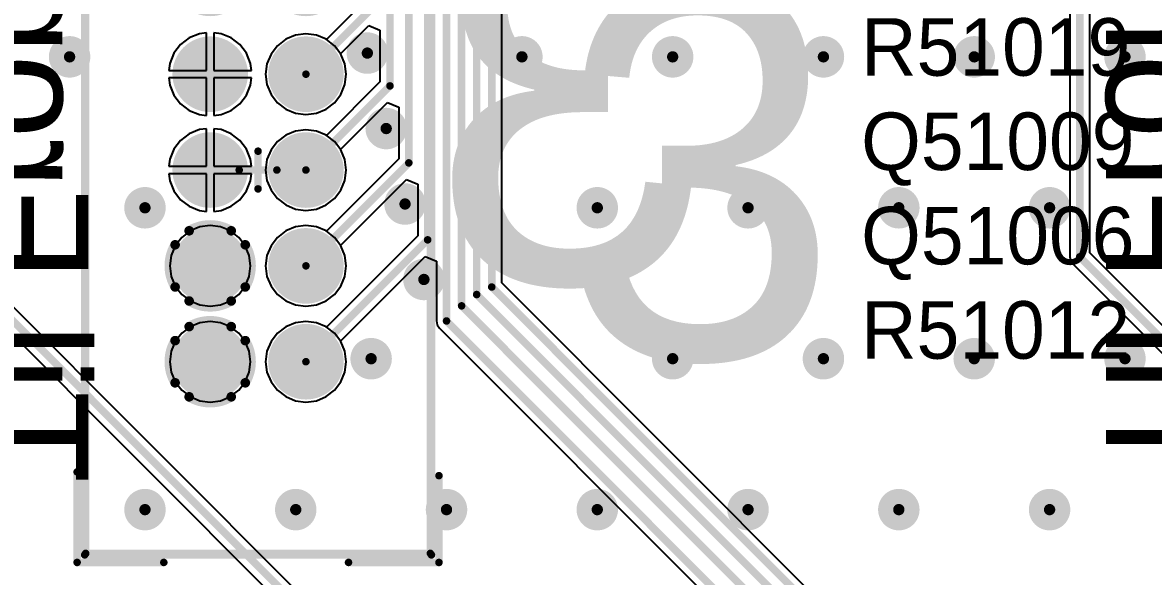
# Model space of a CAD drawing. Header units: millimetres. Extents: x 372 to 687, y 380 to 482.
# Drawn here: x 534.75 to 564.75, y 402.23 to 416.91 of the extents above; entities that cross this region are included whole.
import ezdxf

# ---------------------------------------------------------------- set-up
doc = ezdxf.new("R2010")
doc.units = ezdxf.units.MM
for name, color, linetype in [('BottomLayer', 5, 'Continuous'), ('BottomOverlay', 54, 'Continuous'), ('BottomSolder', 6, 'Continuous'), ('InternalPlane1', 76, 'Continuous'), ('InternalPlane2', 16, 'Continuous'), ('Mechanical13', 56, 'Continuous'), ('Mechanical15', 56, 'Continuous'), ('MultiLayer', 9, 'Continuous'), ('PadHoleLayer', 156, 'Continuous'), ('TopLayer', 1, 'Continuous'), ('TopOverlay', 2, 'Continuous'), ('TopSolder', 216, 'Continuous'), ('ViaHoleLayer', 16, 'Continuous')]:
    doc.layers.add(name, color=color, linetype=linetype)

# ---------------------------------------------------------------- blocks, each defined once
blk = doc.blocks.new('HDRV10W64P254_2X5_2030X900X900B_B_438')
at = {"layer": 'BottomLayer', "const_width": 0.9}
for points in [[(-1.72, 5.08, 1), (-0.82, 5.08, 1)], [(0.82, 5.08, 1), (1.72, 5.08, 1)], [(-1.72, 2.54, 1), (-0.82, 2.54, 1)], [(0.82, 2.54, 1), (1.72, 2.54, 1)], [(-1.72, 0, 1), (-0.82, 0, 1)], [(0.82, 0, 1), (1.72, 0, 1)], [(-1.72, -2.54, 1), (-0.82, -2.54, 1)], [(0.82, -2.54, 1), (1.72, -2.54, 1)], [(-1.72, -5.08, 1), (-0.82, -5.08, 1)], [(0.82, -5.08, 1), (1.72, -5.08, 1)]]:
    blk.add_lwpolyline(points, format="xyb", close=True, dxfattribs=at)
at = {"layer": 'BottomOverlay', "const_width": 0.2}
for points in [[(-4.8, 10.4), (-4.8, 8.1)], [(-2.4, 10.4), (-4.8, 10.4)], [(4.8, 10.4), (2.5, 10.4)], [(4.8, 10.4), (4.8, 8)], [(-4.8, -8), (-4.8, -10.4)], [(4.8, -8.1), (4.8, -10.4)], [(-2.5, -10.4), (-4.8, -10.4)], [(4.8, -10.4), (2.4, -10.4)]]:
    blk.add_lwpolyline(points, dxfattribs=at)
at = {"layer": 'BottomOverlay'}
for points, const_width in [([(-4.85, 10.4, 1), (-4.75, 10.4, 1)], 0.1), ([(-4.85, 10.4, 1), (-4.75, 10.4, 1)], 0.1), ([(-2.45, 10.4, 1), (-2.35, 10.4, 1)], 0.1), ([(2.45, 10.4, 1), (2.55, 10.4, 1)], 0.1), ([(4.75, 10.4, 1), (4.85, 10.4, 1)], 0.1), ([(4.75, 10.4, 1), (4.85, 10.4, 1)], 0.1), ([(-4.85, 8.1, 1), (-4.75, 8.1, 1)], 0.1), ([(4.75, 8, 1), (4.85, 8, 1)], 0.1), ([(-4.85, -8, 1), (-4.75, -8, 1)], 0.1), ([(4.75, -8.1, 1), (4.85, -8.1, 1)], 0.1), ([(-5.3, -10, 1), (-5.7, -10, 1)], 0.5), ([(-5.825, -10, 1), (-5.575, -10, 1)], 0.25), ([(-5.425, -10, 1), (-5.175, -10, 1)], 0.25), ([(-4.85, -10.4, 1), (-4.75, -10.4, 1)], 0.1), ([(-4.85, -10.4, 1), (-4.75, -10.4, 1)], 0.1), ([(-2.55, -10.4, 1), (-2.45, -10.4, 1)], 0.1), ([(2.35, -10.4, 1), (2.45, -10.4, 1)], 0.1), ([(4.75, -10.4, 1), (4.85, -10.4, 1)], 0.1), ([(4.75, -10.4, 1), (4.85, -10.4, 1)], 0.1)]:
    blk.add_lwpolyline(points, format="xyb", close=True, dxfattribs=dict(at, const_width=const_width))
at = {"layer": 'BottomSolder', "const_width": 1.002}
for points in [[(-1.771, 5.08, 1), (-0.769, 5.08, 1)], [(0.769, 5.08, 1), (1.771, 5.08, 1)], [(-1.771, 2.54, 1), (-0.769, 2.54, 1)], [(0.769, 2.54, 1), (1.771, 2.54, 1)], [(-1.771, 0, 1), (-0.769, 0, 1)], [(0.769, 0, 1), (1.771, 0, 1)], [(-1.771, -2.54, 1), (-0.769, -2.54, 1)], [(0.769, -2.54, 1), (1.771, -2.54, 1)], [(-1.771, -5.08, 1), (-0.769, -5.08, 1)], [(0.769, -5.08, 1), (1.771, -5.08, 1)]]:
    blk.add_lwpolyline(points, format="xyb", close=True, dxfattribs=at)
at = {"layer": 'InternalPlane1', "const_width": 0.85}
for points in [[(-1.695, 5.08, 1), (-0.845, 5.08, 1)], [(0.845, 5.08, 1), (1.695, 5.08, 1)], [(-1.695, 2.54, 1), (-0.845, 2.54, 1)], [(0.845, 2.54, 1), (1.695, 2.54, 1)], [(-1.695, 0, 1), (-0.845, 0, 1)], [(0.845, 0, 1), (1.695, 0, 1)], [(-1.695, -2.54, 1), (-0.845, -2.54, 1)], [(0.845, -2.54, 1), (1.695, -2.54, 1)], [(-1.695, -5.08, 1), (-0.845, -5.08, 1)], [(0.845, -5.08, 1), (1.695, -5.08, 1)]]:
    blk.add_lwpolyline(points, format="xyb", close=True, dxfattribs=at)
at = {"layer": 'InternalPlane2', "const_width": 0.254}
for points in [[(0.711, 6.01, -0.277325), (1.829, 6.01)], [(0.34, 4.521, -0.277325), (0.34, 5.639)], [(2.2, 5.639, -0.277325), (2.2, 4.521)], [(1.829, 4.15, -0.277325), (0.711, 4.15)], [(0.711, 3.47, -0.277325), (1.829, 3.47)], [(0.34, 1.981, -0.277325), (0.34, 3.099)], [(2.2, 3.099, -0.277325), (2.2, 1.981)], [(1.829, 1.61, -0.277325), (0.711, 1.61)]]:
    blk.add_lwpolyline(points, format="xyb", dxfattribs=at)
at = {"layer": 'InternalPlane2'}
for points, const_width in [([(0.648, 6.01, 1), (0.775, 6.01, 1)], 0.127), ([(1.765, 6.01, 1), (1.892, 6.01, 1)], 0.127), ([(-1.695, 5.08, 1), (-0.845, 5.08, 1)], 0.85), ([(0.276, 5.639, 1), (0.403, 5.639, 1)], 0.127), ([(2.137, 5.639, 1), (2.264, 5.639, 1)], 0.127), ([(0.276, 4.521, 1), (0.403, 4.521, 1)], 0.127), ([(2.137, 4.521, 1), (2.264, 4.521, 1)], 0.127), ([(0.648, 4.15, 1), (0.775, 4.15, 1)], 0.127), ([(1.765, 4.15, 1), (1.892, 4.15, 1)], 0.127), ([(-1.695, 2.54, 1), (-0.845, 2.54, 1)], 0.85), ([(0.648, 3.47, 1), (0.775, 3.47, 1)], 0.127), ([(1.765, 3.47, 1), (1.892, 3.47, 1)], 0.127), ([(0.276, 3.099, 1), (0.403, 3.099, 1)], 0.127), ([(2.137, 3.099, 1), (2.264, 3.099, 1)], 0.127), ([(0.276, 1.981, 1), (0.403, 1.981, 1)], 0.127), ([(2.137, 1.981, 1), (2.264, 1.981, 1)], 0.127), ([(0.648, 1.61, 1), (0.775, 1.61, 1)], 0.127), ([(1.765, 1.61, 1), (1.892, 1.61, 1)], 0.127), ([(-1.695, 0, 1), (-0.845, 0, 1)], 0.85), ([(0.845, 0, 1), (1.695, 0, 1)], 0.85), ([(-1.695, -2.54, 1), (-0.845, -2.54, 1)], 0.85), ([(0.845, -2.54, 1), (1.695, -2.54, 1)], 0.85), ([(-1.695, -5.08, 1), (-0.845, -5.08, 1)], 0.85), ([(0.845, -5.08, 1), (1.695, -5.08, 1)], 0.85)]:
    blk.add_lwpolyline(points, format="xyb", close=True, dxfattribs=dict(at, const_width=const_width))
at = {"layer": 'Mechanical13', "const_width": 0.2}
for points in [[(4.572, 10.16), (-4.572, 10.16)], [(-4.572, 10.16), (-4.572, -10.16)], [(4.572, 10.16), (4.572, -10.16)], [(4.572, -10.16), (-4.572, -10.16)]]:
    blk.add_lwpolyline(points, dxfattribs=at)
at = {"layer": 'Mechanical13', "const_width": 0.1}
for points in [[(-4.622, 10.16, 1), (-4.522, 10.16, 1)], [(-4.622, 10.16, 1), (-4.522, 10.16, 1)], [(4.522, 10.16, 1), (4.622, 10.16, 1)], [(4.522, 10.16, 1), (4.622, 10.16, 1)], [(-4.622, -10.16, 1), (-4.522, -10.16, 1)], [(-4.622, -10.16, 1), (-4.522, -10.16, 1)], [(4.522, -10.16, 1), (4.622, -10.16, 1)], [(4.522, -10.16, 1), (4.622, -10.16, 1)]]:
    blk.add_lwpolyline(points, format="xyb", close=True, dxfattribs=at)
at = {"layer": 'Mechanical15', "const_width": 0.2}
for points in [[(4.6, 10.2), (-4.6, 10.2)], [(-4.6, 10.2), (-4.6, -10.2)], [(4.6, 10.2), (4.6, -10.2)], [(0, 0.5), (0, -0.5)], [(0.5, 0), (-0.5, 0)], [(4.6, -10.2), (-4.6, -10.2)]]:
    blk.add_lwpolyline(points, dxfattribs=at)
at = {"layer": 'Mechanical15', "const_width": 0.1}
for points in [[(-4.65, 10.2, 1), (-4.55, 10.2, 1)], [(-4.65, 10.2, 1), (-4.55, 10.2, 1)], [(4.55, 10.2, 1), (4.65, 10.2, 1)], [(4.55, 10.2, 1), (4.65, 10.2, 1)], [(-0.05, 0.5, 1), (0.05, 0.5, 1)], [(-0.55, 0, 1), (-0.45, 0, 1)], [(0.45, 0, 1), (0.55, 0, 1)], [(-0.05, -0.5, 1), (0.05, -0.5, 1)], [(-4.65, -10.2, 1), (-4.55, -10.2, 1)], [(-4.65, -10.2, 1), (-4.55, -10.2, 1)], [(4.55, -10.2, 1), (4.65, -10.2, 1)], [(4.55, -10.2, 1), (4.65, -10.2, 1)]]:
    blk.add_lwpolyline(points, format="xyb", close=True, dxfattribs=at)
at = {"layer": 'MultiLayer', "const_width": 0.9}
for points in [[(-1.72, 5.08, 1), (-0.82, 5.08, 1)], [(0.82, 5.08, 1), (1.72, 5.08, 1)], [(-1.72, 2.54, 1), (-0.82, 2.54, 1)], [(0.82, 2.54, 1), (1.72, 2.54, 1)], [(-1.72, 0, 1), (-0.82, 0, 1)], [(0.82, 0, 1), (1.72, 0, 1)], [(-1.72, -2.54, 1), (-0.82, -2.54, 1)], [(0.82, -2.54, 1), (1.72, -2.54, 1)], [(-1.72, -5.08, 1), (-0.82, -5.08, 1)], [(0.82, -5.08, 1), (1.72, -5.08, 1)]]:
    blk.add_lwpolyline(points, format="xyb", close=True, dxfattribs=at)
at = {"layer": 'PadHoleLayer', "const_width": 0.45}
for points in [[(-1.495, 5.08, 1), (-1.045, 5.08, 1)], [(1.045, 5.08, 1), (1.495, 5.08, 1)], [(-1.495, 2.54, 1), (-1.045, 2.54, 1)], [(1.045, 2.54, 1), (1.495, 2.54, 1)], [(-1.495, 0, 1), (-1.045, 0, 1)], [(1.045, 0, 1), (1.495, 0, 1)], [(-1.495, -2.54, 1), (-1.045, -2.54, 1)], [(1.045, -2.54, 1), (1.495, -2.54, 1)], [(-1.495, -5.08, 1), (-1.045, -5.08, 1)], [(1.045, -5.08, 1), (1.495, -5.08, 1)]]:
    blk.add_lwpolyline(points, format="xyb", close=True, dxfattribs=at)
at = {"layer": 'TopLayer', "const_width": 0.9}
for points in [[(-1.72, 5.08, 1), (-0.82, 5.08, 1)], [(0.82, 5.08, 1), (1.72, 5.08, 1)], [(-1.72, 2.54, 1), (-0.82, 2.54, 1)], [(0.82, 2.54, 1), (1.72, 2.54, 1)], [(-1.72, 0, 1), (-0.82, 0, 1)], [(0.82, 0, 1), (1.72, 0, 1)], [(-1.72, -2.54, 1), (-0.82, -2.54, 1)], [(0.82, -2.54, 1), (1.72, -2.54, 1)], [(-1.72, -5.08, 1), (-0.82, -5.08, 1)], [(0.82, -5.08, 1), (1.72, -5.08, 1)]]:
    blk.add_lwpolyline(points, format="xyb", close=True, dxfattribs=at)
at = {"layer": 'TopSolder', "const_width": 1.002}
for points in [[(-1.771, 5.08, 1), (-0.769, 5.08, 1)], [(0.769, 5.08, 1), (1.771, 5.08, 1)], [(-1.771, 2.54, 1), (-0.769, 2.54, 1)], [(0.769, 2.54, 1), (1.771, 2.54, 1)], [(-1.771, 0, 1), (-0.769, 0, 1)], [(0.769, 0, 1), (1.771, 0, 1)], [(-1.771, -2.54, 1), (-0.769, -2.54, 1)], [(0.769, -2.54, 1), (1.771, -2.54, 1)], [(-1.771, -5.08, 1), (-0.769, -5.08, 1)], [(0.769, -5.08, 1), (1.771, -5.08, 1)]]:
    blk.add_lwpolyline(points, format="xyb", close=True, dxfattribs=at)

msp = doc.modelspace()

# ---------------------------------------------------------------- linework, layer by layer
at = {"layer": 'BottomLayer'}
for p, q in [((539.175, 416.501), (538.945, 416.325)), ((539.443, 416.612), (539.175, 416.501)), ((539.63, 416.636), (539.443, 416.612)), ((539.63, 415.64), (539.63, 416.636)), ((540.017, 416.612), (539.83, 416.636)), ((539.83, 416.636), (539.83, 415.64)), ((540.285, 416.501), (540.017, 416.612)), ((540.515, 416.325), (540.285, 416.501)), ((541.735, 416.466), (541.514, 416.296)), ((541.993, 416.573), (541.735, 416.466)), ((542.27, 416.609), (541.993, 416.573)), ((542.547, 416.573), (542.27, 416.609)), ((542.805, 416.466), (542.547, 416.573)), ((543.026, 416.296), (542.805, 416.466)), ((538.945, 416.325), (538.769, 416.095)), ((540.691, 416.095), (540.515, 416.325)), ((541.514, 416.296), (541.344, 416.075)), ((543.196, 416.075), (543.026, 416.296)), ((538.658, 415.827), (538.634, 415.64)), ((538.769, 416.095), (538.658, 415.827)), ((540.802, 415.827), (540.691, 416.095)), ((540.826, 415.64), (540.802, 415.827)), ((541.237, 415.817), (541.201, 415.54)), ((541.344, 416.075), (541.237, 415.817)), ((543.303, 415.817), (543.196, 416.075)), ((543.339, 415.54), (543.303, 415.817)), ((538.634, 415.64), (539.63, 415.64)), ((539.83, 415.64), (540.826, 415.64)), ((541.201, 415.54), (541.237, 415.263)), ((543.303, 415.263), (543.339, 415.54)), ((539.63, 415.44), (538.634, 415.44)), ((538.634, 415.44), (538.658, 415.253)), ((538.658, 415.253), (538.769, 414.985)), ((539.63, 414.444), (539.63, 415.44)), ((540.826, 415.44), (539.83, 415.44)), ((539.83, 415.44), (539.83, 414.444)), ((540.691, 414.985), (540.802, 415.253)), ((540.802, 415.253), (540.826, 415.44)), ((541.237, 415.263), (541.344, 415.005)), ((543.196, 415.005), (543.303, 415.263)), ((538.769, 414.985), (538.945, 414.755)), ((540.515, 414.755), (540.691, 414.985)), ((541.344, 415.005), (541.514, 414.784)), ((543.026, 414.784), (543.196, 415.005)), ((538.945, 414.755), (539.175, 414.579)), ((540.285, 414.579), (540.515, 414.755)), ((541.514, 414.784), (541.735, 414.614)), ((541.735, 414.614), (541.993, 414.507)), ((542.547, 414.507), (542.805, 414.614)), ((542.805, 414.614), (543.026, 414.784)), ((539.175, 414.579), (539.443, 414.468)), ((539.443, 414.468), (539.63, 414.444)), ((539.83, 414.444), (540.017, 414.468)), ((540.017, 414.468), (540.285, 414.579)), ((541.993, 414.507), (542.27, 414.471)), ((542.27, 414.471), (542.547, 414.507)), ((539.443, 414.072), (539.175, 413.961)), ((539.63, 414.096), (539.443, 414.072)), ((539.63, 413.1), (539.63, 414.096)), ((540.017, 414.072), (539.83, 414.096)), ((539.83, 414.096), (539.83, 413.1)), ((540.285, 413.961), (540.017, 414.072)), ((541.993, 414.033), (541.735, 413.926)), ((542.27, 414.069), (541.993, 414.033)), ((542.547, 414.033), (542.27, 414.069)), ((542.805, 413.926), (542.547, 414.033)), ((538.945, 413.785), (538.769, 413.555)), ((539.175, 413.961), (538.945, 413.785)), ((540.515, 413.785), (540.285, 413.961)), ((540.691, 413.555), (540.515, 413.785)), ((541.514, 413.756), (541.344, 413.535)), ((541.735, 413.926), (541.514, 413.756)), ((543.026, 413.756), (542.805, 413.926)), ((543.196, 413.535), (543.026, 413.756)), ((538.769, 413.555), (538.658, 413.287)), ((540.802, 413.287), (540.691, 413.555)), ((541.344, 413.535), (541.237, 413.277)), ((543.303, 413.277), (543.196, 413.535)), ((538.658, 413.287), (538.634, 413.1)), ((540.826, 413.1), (540.802, 413.287)), ((541.237, 413.277), (541.201, 413)), ((543.339, 413), (543.303, 413.277)), ((538.634, 413.1), (539.63, 413.1)), ((539.63, 412.9), (538.634, 412.9)), ((538.634, 412.9), (538.658, 412.713)), ((539.63, 411.904), (539.63, 412.9)), ((539.83, 413.1), (540.826, 413.1)), ((540.826, 412.9), (539.83, 412.9)), ((539.83, 412.9), (539.83, 411.904)), ((540.802, 412.713), (540.826, 412.9)), ((541.201, 413), (541.237, 412.723)), ((543.303, 412.723), (543.339, 413)), ((538.658, 412.713), (538.769, 412.445)), ((540.691, 412.445), (540.802, 412.713)), ((541.237, 412.723), (541.344, 412.465)), ((543.196, 412.465), (543.303, 412.723)), ((538.769, 412.445), (538.945, 412.215)), ((538.945, 412.215), (539.175, 412.039)), ((540.285, 412.039), (540.515, 412.215)), ((540.515, 412.215), (540.691, 412.445)), ((541.344, 412.465), (541.514, 412.244)), ((541.514, 412.244), (541.735, 412.074)), ((542.805, 412.074), (543.026, 412.244)), ((543.026, 412.244), (543.196, 412.465)), ((539.175, 412.039), (539.443, 411.928)), ((539.443, 411.928), (539.63, 411.904)), ((539.83, 411.904), (540.017, 411.928)), ((540.017, 411.928), (540.285, 412.039)), ((541.735, 412.074), (541.993, 411.967)), ((541.993, 411.967), (542.27, 411.931)), ((542.27, 411.931), (542.547, 411.967)), ((542.547, 411.967), (542.805, 412.074)), ((539.195, 411.386), (538.974, 411.216)), ((539.453, 411.493), (539.195, 411.386)), ((539.73, 411.529), (539.453, 411.493)), ((540.007, 411.493), (539.73, 411.529)), ((540.265, 411.386), (540.007, 411.493)), ((540.486, 411.216), (540.265, 411.386)), ((541.735, 411.386), (541.514, 411.216)), ((541.993, 411.493), (541.735, 411.386)), ((542.27, 411.529), (541.993, 411.493)), ((542.547, 411.493), (542.27, 411.529)), ((542.805, 411.386), (542.547, 411.493)), ((543.026, 411.216), (542.805, 411.386)), ((538.974, 411.216), (538.804, 410.995)), ((540.656, 410.995), (540.486, 411.216)), ((541.514, 411.216), (541.344, 410.995)), ((543.196, 410.995), (543.026, 411.216)), ((538.697, 410.737), (538.661, 410.46)), ((538.804, 410.995), (538.697, 410.737)), ((540.763, 410.737), (540.656, 410.995)), ((540.799, 410.46), (540.763, 410.737)), ((541.237, 410.737), (541.201, 410.46)), ((541.344, 410.995), (541.237, 410.737)), ((543.303, 410.737), (543.196, 410.995)), ((543.339, 410.46), (543.303, 410.737)), ((538.661, 410.46), (538.697, 410.183)), ((540.763, 410.183), (540.799, 410.46)), ((541.201, 410.46), (541.237, 410.183)), ((543.303, 410.183), (543.339, 410.46)), ((538.697, 410.183), (538.804, 409.925)), ((540.656, 409.925), (540.763, 410.183)), ((541.237, 410.183), (541.344, 409.925)), ((543.196, 409.925), (543.303, 410.183)), ((538.804, 409.925), (538.974, 409.704)), ((540.486, 409.704), (540.656, 409.925)), ((541.344, 409.925), (541.514, 409.704)), ((543.026, 409.704), (543.196, 409.925)), ((538.974, 409.704), (539.195, 409.534)), ((539.195, 409.534), (539.453, 409.427)), ((540.007, 409.427), (540.265, 409.534)), ((540.265, 409.534), (540.486, 409.704)), ((541.514, 409.704), (541.735, 409.534)), ((541.735, 409.534), (541.993, 409.427)), ((542.547, 409.427), (542.805, 409.534)), ((542.805, 409.534), (543.026, 409.704)), ((539.453, 409.427), (539.73, 409.391)), ((539.73, 409.391), (540.007, 409.427)), ((541.993, 409.427), (542.27, 409.391)), ((542.27, 409.391), (542.547, 409.427)), ((539.453, 408.953), (539.195, 408.846)), ((539.73, 408.989), (539.453, 408.953)), ((540.007, 408.953), (539.73, 408.989)), ((540.265, 408.846), (540.007, 408.953)), ((541.993, 408.953), (541.735, 408.846)), ((542.27, 408.989), (541.993, 408.953)), ((542.547, 408.953), (542.27, 408.989)), ((542.805, 408.846), (542.547, 408.953)), ((538.974, 408.676), (538.804, 408.455)), ((539.195, 408.846), (538.974, 408.676)), ((540.486, 408.676), (540.265, 408.846)), ((540.656, 408.455), (540.486, 408.676)), ((541.514, 408.676), (541.344, 408.455)), ((541.735, 408.846), (541.514, 408.676)), ((543.026, 408.676), (542.805, 408.846)), ((543.196, 408.455), (543.026, 408.676)), ((538.804, 408.455), (538.697, 408.197)), ((540.763, 408.197), (540.656, 408.455)), ((541.344, 408.455), (541.237, 408.197)), ((543.303, 408.197), (543.196, 408.455)), ((538.697, 408.197), (538.661, 407.92)), ((540.799, 407.92), (540.763, 408.197)), ((541.237, 408.197), (541.201, 407.92)), ((543.339, 407.92), (543.303, 408.197)), ((538.661, 407.92), (538.697, 407.643)), ((540.763, 407.643), (540.799, 407.92)), ((541.201, 407.92), (541.237, 407.643)), ((543.303, 407.643), (543.339, 407.92)), ((538.697, 407.643), (538.804, 407.385)), ((540.656, 407.385), (540.763, 407.643)), ((541.237, 407.643), (541.344, 407.385)), ((543.196, 407.385), (543.303, 407.643)), ((538.804, 407.385), (538.974, 407.164)), ((538.974, 407.164), (539.195, 406.994)), ((540.265, 406.994), (540.486, 407.164)), ((540.486, 407.164), (540.656, 407.385)), ((541.344, 407.385), (541.514, 407.164)), ((541.514, 407.164), (541.735, 406.994)), ((542.805, 406.994), (543.026, 407.164)), ((543.026, 407.164), (543.196, 407.385)), ((539.195, 406.994), (539.453, 406.887)), ((539.453, 406.887), (539.73, 406.851)), ((539.73, 406.851), (540.007, 406.887)), ((540.007, 406.887), (540.265, 406.994)), ((541.735, 406.994), (541.993, 406.887)), ((541.993, 406.887), (542.27, 406.851)), ((542.27, 406.851), (542.547, 406.887)), ((542.547, 406.887), (542.805, 406.994))]:
    msp.add_line(p, q, dxfattribs=at)
at = {"layer": 'BottomLayer', "const_width": 0.3}
for points in [[(535.85, 416, 1), (536.15, 416, 1)], [(543.75, 416.1, 1), (544.05, 416.1, 1)], [(547.85, 416, 1), (548.15, 416, 1)], [(551.85, 416, 1), (552.15, 416, 1)], [(555.85, 416, 1), (556.15, 416, 1)], [(559.85, 416, 1), (560.15, 416, 1)], [(563.85, 416, 1), (564.15, 416, 1)], [(544.25, 414.1, 1), (544.55, 414.1, 1)], [(537.85, 412, 1), (538.15, 412, 1)], [(544.75, 412.1, 1), (545.05, 412.1, 1)], [(549.85, 412, 1), (550.15, 412, 1)], [(553.85, 412, 1), (554.15, 412, 1)], [(557.85, 412, 1), (558.15, 412, 1)], [(561.85, 412, 1), (562.15, 412, 1)], [(545.25, 410.1, 1), (545.55, 410.1, 1)], [(543.85, 408, 1), (544.15, 408, 1)], [(551.85, 408, 1), (552.15, 408, 1)], [(555.85, 408, 1), (556.15, 408, 1)], [(559.85, 408, 1), (560.15, 408, 1)], [(563.85, 408, 1), (564.15, 408, 1)], [(537.85, 404, 1), (538.15, 404, 1)], [(541.85, 404, 1), (542.15, 404, 1)], [(545.85, 404, 1), (546.15, 404, 1)], [(549.85, 404, 1), (550.15, 404, 1)], [(553.85, 404, 1), (554.15, 404, 1)], [(557.85, 404, 1), (558.15, 404, 1)], [(561.85, 404, 1), (562.15, 404, 1)]]:
    msp.add_lwpolyline(points, format="xyb", close=True, dxfattribs=at)
at = {"layer": 'InternalPlane1', "const_width": 0.55}
for points in [[(535.725, 416, 1), (536.275, 416, 1)], [(543.625, 416.1, 1), (544.175, 416.1, 1)], [(547.725, 416, 1), (548.275, 416, 1)], [(551.725, 416, 1), (552.275, 416, 1)], [(555.725, 416, 1), (556.275, 416, 1)], [(559.725, 416, 1), (560.275, 416, 1)], [(563.725, 416, 1), (564.275, 416, 1)], [(544.125, 414.1, 1), (544.675, 414.1, 1)], [(537.725, 412, 1), (538.275, 412, 1)], [(544.625, 412.1, 1), (545.175, 412.1, 1)], [(549.725, 412, 1), (550.275, 412, 1)], [(553.725, 412, 1), (554.275, 412, 1)], [(557.725, 412, 1), (558.275, 412, 1)], [(561.725, 412, 1), (562.275, 412, 1)], [(545.125, 410.1, 1), (545.675, 410.1, 1)], [(543.725, 408, 1), (544.275, 408, 1)], [(551.725, 408, 1), (552.275, 408, 1)], [(555.725, 408, 1), (556.275, 408, 1)], [(559.725, 408, 1), (560.275, 408, 1)], [(563.725, 408, 1), (564.275, 408, 1)], [(537.725, 404, 1), (538.275, 404, 1)], [(541.725, 404, 1), (542.275, 404, 1)], [(545.725, 404, 1), (546.275, 404, 1)], [(549.725, 404, 1), (550.275, 404, 1)], [(553.725, 404, 1), (554.275, 404, 1)], [(557.725, 404, 1), (558.275, 404, 1)], [(561.725, 404, 1), (562.275, 404, 1)]]:
    msp.add_lwpolyline(points, format="xyb", close=True, dxfattribs=at)
at = {"layer": 'InternalPlane2', "const_width": 0.55}
for points in [[(535.725, 416, 1), (536.275, 416, 1)], [(543.625, 416.1, 1), (544.175, 416.1, 1)], [(547.725, 416, 1), (548.275, 416, 1)], [(551.725, 416, 1), (552.275, 416, 1)], [(555.725, 416, 1), (556.275, 416, 1)], [(559.725, 416, 1), (560.275, 416, 1)], [(563.725, 416, 1), (564.275, 416, 1)], [(544.125, 414.1, 1), (544.675, 414.1, 1)], [(537.725, 412, 1), (538.275, 412, 1)], [(544.625, 412.1, 1), (545.175, 412.1, 1)], [(549.725, 412, 1), (550.275, 412, 1)], [(553.725, 412, 1), (554.275, 412, 1)], [(557.725, 412, 1), (558.275, 412, 1)], [(561.725, 412, 1), (562.275, 412, 1)], [(545.125, 410.1, 1), (545.675, 410.1, 1)], [(543.725, 408, 1), (544.275, 408, 1)], [(551.725, 408, 1), (552.275, 408, 1)], [(555.725, 408, 1), (556.275, 408, 1)], [(559.725, 408, 1), (560.275, 408, 1)], [(563.725, 408, 1), (564.275, 408, 1)], [(537.725, 404, 1), (538.275, 404, 1)], [(541.725, 404, 1), (542.275, 404, 1)], [(545.725, 404, 1), (546.275, 404, 1)], [(549.725, 404, 1), (550.275, 404, 1)], [(553.725, 404, 1), (554.275, 404, 1)], [(557.725, 404, 1), (558.275, 404, 1)], [(561.725, 404, 1), (562.275, 404, 1)]]:
    msp.add_lwpolyline(points, format="xyb", close=True, dxfattribs=at)
at = {"layer": 'MultiLayer', "const_width": 0.3}
for points in [[(535.85, 416, 1), (536.15, 416, 1)], [(543.75, 416.1, 1), (544.05, 416.1, 1)], [(547.85, 416, 1), (548.15, 416, 1)], [(551.85, 416, 1), (552.15, 416, 1)], [(555.85, 416, 1), (556.15, 416, 1)], [(559.85, 416, 1), (560.15, 416, 1)], [(563.85, 416, 1), (564.15, 416, 1)], [(544.25, 414.1, 1), (544.55, 414.1, 1)], [(537.85, 412, 1), (538.15, 412, 1)], [(544.75, 412.1, 1), (545.05, 412.1, 1)], [(549.85, 412, 1), (550.15, 412, 1)], [(553.85, 412, 1), (554.15, 412, 1)], [(557.85, 412, 1), (558.15, 412, 1)], [(561.85, 412, 1), (562.15, 412, 1)], [(545.25, 410.1, 1), (545.55, 410.1, 1)], [(543.85, 408, 1), (544.15, 408, 1)], [(551.85, 408, 1), (552.15, 408, 1)], [(555.85, 408, 1), (556.15, 408, 1)], [(559.85, 408, 1), (560.15, 408, 1)], [(563.85, 408, 1), (564.15, 408, 1)], [(537.85, 404, 1), (538.15, 404, 1)], [(541.85, 404, 1), (542.15, 404, 1)], [(545.85, 404, 1), (546.15, 404, 1)], [(549.85, 404, 1), (550.15, 404, 1)], [(553.85, 404, 1), (554.15, 404, 1)], [(557.85, 404, 1), (558.15, 404, 1)], [(561.85, 404, 1), (562.15, 404, 1)]]:
    msp.add_lwpolyline(points, format="xyb", close=True, dxfattribs=at)
at = {"layer": 'TopLayer'}
for p, q in [((563.065, 410.81), (563.065, 430.9)), ((562.535, 424.035), (562.535, 410.7)), ((547.465, 410.01), (547.465, 421.556)), ((543.735, 417.38), (542.814, 416.459)), ((543.189, 416.084), (543.935, 416.83)), ((543.935, 416.83), (544.235, 416.706)), ((544.235, 416.706), (544.235, 415.34)), ((539.175, 416.501), (538.945, 416.325)), ((539.443, 416.612), (539.175, 416.501)), ((539.63, 416.636), (539.443, 416.612)), ((539.63, 415.64), (539.63, 416.636)), ((540.017, 416.612), (539.83, 416.636)), ((539.83, 416.636), (539.83, 415.64)), ((540.285, 416.501), (540.017, 416.612)), ((540.515, 416.325), (540.285, 416.501)), ((541.735, 416.466), (541.514, 416.296)), ((541.993, 416.573), (541.735, 416.466)), ((542.27, 416.609), (541.993, 416.573)), ((542.547, 416.573), (542.27, 416.609)), ((542.805, 416.466), (542.547, 416.573)), ((542.814, 416.459), (542.805, 416.466)), ((538.945, 416.325), (538.769, 416.095)), ((540.691, 416.095), (540.515, 416.325)), ((541.514, 416.296), (541.344, 416.075)), ((538.658, 415.827), (538.634, 415.64)), ((538.769, 416.095), (538.658, 415.827)), ((540.802, 415.827), (540.691, 416.095)), ((540.826, 415.64), (540.802, 415.827)), ((541.237, 415.817), (541.201, 415.54)), ((541.344, 416.075), (541.237, 415.817)), ((543.196, 416.075), (543.189, 416.084)), ((543.303, 415.817), (543.196, 416.075)), ((543.339, 415.54), (543.303, 415.817)), ((538.634, 415.64), (539.63, 415.64)), ((539.83, 415.64), (540.826, 415.64)), ((541.201, 415.54), (541.237, 415.263)), ((543.303, 415.263), (543.339, 415.54)), ((539.63, 415.44), (538.634, 415.44)), ((538.634, 415.44), (538.658, 415.253)), ((538.658, 415.253), (538.769, 414.985)), ((539.63, 414.444), (539.63, 415.44)), ((540.826, 415.44), (539.83, 415.44)), ((539.83, 415.44), (539.83, 414.444)), ((540.691, 414.985), (540.802, 415.253)), ((540.802, 415.253), (540.826, 415.44)), ((541.237, 415.263), (541.344, 415.005)), ((544.235, 415.34), (542.814, 413.919)), ((543.196, 415.005), (543.303, 415.263)), ((538.769, 414.985), (538.945, 414.755)), ((540.515, 414.755), (540.691, 414.985)), ((541.344, 415.005), (541.514, 414.784)), ((543.026, 414.784), (543.196, 415.005)), ((538.945, 414.755), (539.175, 414.579)), ((540.285, 414.579), (540.515, 414.755)), ((541.514, 414.784), (541.735, 414.614)), ((541.735, 414.614), (541.993, 414.507)), ((542.547, 414.507), (542.805, 414.614)), ((542.805, 414.614), (543.026, 414.784)), ((543.189, 413.544), (544.435, 414.79)), ((544.435, 414.79), (544.735, 414.666)), ((544.735, 414.666), (544.735, 413.3)), ((539.175, 414.579), (539.443, 414.468)), ((539.443, 414.468), (539.63, 414.444)), ((539.83, 414.444), (540.017, 414.468)), ((540.017, 414.468), (540.285, 414.579)), ((541.993, 414.507), (542.27, 414.471)), ((542.27, 414.471), (542.547, 414.507)), ((539.443, 414.072), (539.175, 413.961)), ((539.63, 414.096), (539.443, 414.072)), ((539.63, 413.1), (539.63, 414.096)), ((540.017, 414.072), (539.83, 414.096)), ((539.83, 414.096), (539.83, 413.1)), ((540.285, 413.961), (540.017, 414.072)), ((541.993, 414.033), (541.735, 413.926)), ((542.27, 414.069), (541.993, 414.033)), ((542.547, 414.033), (542.27, 414.069)), ((542.805, 413.926), (542.547, 414.033)), ((538.945, 413.785), (538.769, 413.555)), ((539.175, 413.961), (538.945, 413.785)), ((540.515, 413.785), (540.285, 413.961)), ((540.691, 413.555), (540.515, 413.785)), ((541.514, 413.756), (541.344, 413.535)), ((541.735, 413.926), (541.514, 413.756)), ((542.814, 413.919), (542.805, 413.926)), ((538.769, 413.555), (538.658, 413.287)), ((540.802, 413.287), (540.691, 413.555)), ((541.344, 413.535), (541.237, 413.277)), ((543.196, 413.535), (543.189, 413.544)), ((543.303, 413.277), (543.196, 413.535)), ((538.658, 413.287), (538.634, 413.1)), ((540.826, 413.1), (540.802, 413.287)), ((541.237, 413.277), (541.201, 413)), ((544.735, 413.3), (542.814, 411.379)), ((543.339, 413), (543.303, 413.277)), ((538.634, 413.1), (539.63, 413.1)), ((539.63, 412.9), (538.634, 412.9)), ((538.634, 412.9), (538.658, 412.713)), ((539.63, 411.904), (539.63, 412.9)), ((539.83, 413.1), (540.826, 413.1)), ((540.826, 412.9), (539.83, 412.9)), ((539.83, 412.9), (539.83, 411.904)), ((540.802, 412.713), (540.826, 412.9)), ((541.201, 413), (541.237, 412.723)), ((543.303, 412.723), (543.339, 413)), ((538.658, 412.713), (538.769, 412.445)), ((540.691, 412.445), (540.802, 412.713)), ((541.237, 412.723), (541.344, 412.465)), ((543.189, 411.004), (544.935, 412.75)), ((543.196, 412.465), (543.303, 412.723)), ((544.935, 412.75), (545.235, 412.626)), ((545.235, 412.626), (545.235, 411.26)), ((538.769, 412.445), (538.945, 412.215)), ((538.945, 412.215), (539.175, 412.039)), ((540.285, 412.039), (540.515, 412.215)), ((540.515, 412.215), (540.691, 412.445)), ((541.344, 412.465), (541.514, 412.244)), ((541.514, 412.244), (541.735, 412.074)), ((542.805, 412.074), (543.026, 412.244)), ((543.026, 412.244), (543.196, 412.465)), ((539.175, 412.039), (539.443, 411.928)), ((539.443, 411.928), (539.63, 411.904)), ((539.83, 411.904), (540.017, 411.928)), ((540.017, 411.928), (540.285, 412.039)), ((541.735, 412.074), (541.993, 411.967)), ((541.993, 411.967), (542.27, 411.931)), ((542.27, 411.931), (542.547, 411.967)), ((542.547, 411.967), (542.805, 412.074)), ((539.195, 411.386), (538.974, 411.216)), ((539.453, 411.493), (539.195, 411.386)), ((539.73, 411.529), (539.453, 411.493)), ((540.007, 411.493), (539.73, 411.529)), ((540.265, 411.386), (540.007, 411.493)), ((540.486, 411.216), (540.265, 411.386)), ((541.735, 411.386), (541.514, 411.216)), ((541.993, 411.493), (541.735, 411.386)), ((542.27, 411.529), (541.993, 411.493)), ((542.547, 411.493), (542.27, 411.529)), ((542.805, 411.386), (542.547, 411.493)), ((542.814, 411.379), (542.805, 411.386)), ((538.974, 411.216), (538.804, 410.995)), ((540.656, 410.995), (540.486, 411.216)), ((541.514, 411.216), (541.344, 410.995)), ((545.235, 411.26), (542.814, 408.839)), ((543.196, 410.995), (543.189, 411.004)), ((544.51, 399.365), (533.065, 410.81)), ((538.697, 410.737), (538.661, 410.46)), ((538.804, 410.995), (538.697, 410.737)), ((540.763, 410.737), (540.656, 410.995)), ((540.799, 410.46), (540.763, 410.737)), ((541.237, 410.737), (541.201, 410.46)), ((541.344, 410.995), (541.237, 410.737)), ((543.189, 408.464), (545.435, 410.71)), ((543.303, 410.737), (543.196, 410.995)), ((543.339, 410.46), (543.303, 410.737)), ((545.435, 410.71), (545.735, 410.586)), ((572.51, 401.365), (563.065, 410.81)), ((532.613, 410.513), (543.883, 399.242)), ((538.661, 410.46), (538.697, 410.183)), ((540.763, 410.183), (540.799, 410.46)), ((541.201, 410.46), (541.237, 410.183)), ((543.303, 410.183), (543.339, 410.46)), ((545.735, 410.586), (545.735, 409)), ((562.535, 410.7), (562.535, 410.7)), ((562.535, 410.7), (562.555, 410.599)), ((562.555, 410.599), (562.613, 410.513)), ((562.613, 410.513), (571.883, 401.242)), ((538.697, 410.183), (538.804, 409.925)), ((540.656, 409.925), (540.763, 410.183)), ((541.237, 410.183), (541.344, 409.925)), ((543.196, 409.925), (543.303, 410.183)), ((538.804, 409.925), (538.974, 409.704)), ((540.486, 409.704), (540.656, 409.925)), ((541.344, 409.925), (541.514, 409.704)), ((543.026, 409.704), (543.196, 409.925)), ((556.51, 400.965), (547.465, 410.01)), ((538.974, 409.704), (539.195, 409.534)), ((539.195, 409.534), (539.453, 409.427)), ((540.007, 409.427), (540.265, 409.534)), ((540.265, 409.534), (540.486, 409.704)), ((541.514, 409.704), (541.735, 409.534)), ((541.735, 409.534), (541.993, 409.427)), ((542.547, 409.427), (542.805, 409.534)), ((542.805, 409.534), (543.026, 409.704)), ((539.453, 409.427), (539.73, 409.391)), ((539.73, 409.391), (540.007, 409.427)), ((541.993, 409.427), (542.27, 409.391)), ((542.27, 409.391), (542.547, 409.427)), ((539.453, 408.953), (539.195, 408.846)), ((539.73, 408.989), (539.453, 408.953)), ((540.007, 408.953), (539.73, 408.989)), ((540.265, 408.846), (540.007, 408.953)), ((541.993, 408.953), (541.735, 408.846)), ((542.27, 408.989), (541.993, 408.953)), ((542.547, 408.953), (542.27, 408.989)), ((542.805, 408.846), (542.547, 408.953)), ((545.735, 409), (545.735, 409)), ((545.735, 409), (545.755, 408.899)), ((538.974, 408.676), (538.804, 408.455)), ((539.195, 408.846), (538.974, 408.676)), ((540.486, 408.676), (540.265, 408.846)), ((540.656, 408.455), (540.486, 408.676)), ((541.514, 408.676), (541.344, 408.455)), ((541.735, 408.846), (541.514, 408.676)), ((542.814, 408.839), (542.805, 408.846)), ((545.755, 408.899), (545.813, 408.813)), ((545.813, 408.813), (554.983, 399.642)), ((538.804, 408.455), (538.697, 408.197)), ((540.763, 408.197), (540.656, 408.455)), ((541.344, 408.455), (541.237, 408.197)), ((543.196, 408.455), (543.189, 408.464)), ((543.303, 408.197), (543.196, 408.455)), ((538.697, 408.197), (538.661, 407.92)), ((540.799, 407.92), (540.763, 408.197)), ((541.237, 408.197), (541.201, 407.92)), ((543.339, 407.92), (543.303, 408.197)), ((538.661, 407.92), (538.697, 407.643)), ((540.763, 407.643), (540.799, 407.92)), ((541.201, 407.92), (541.237, 407.643)), ((543.303, 407.643), (543.339, 407.92)), ((538.697, 407.643), (538.804, 407.385)), ((540.656, 407.385), (540.763, 407.643)), ((541.237, 407.643), (541.344, 407.385)), ((543.196, 407.385), (543.303, 407.643)), ((538.804, 407.385), (538.974, 407.164)), ((538.974, 407.164), (539.195, 406.994)), ((540.265, 406.994), (540.486, 407.164)), ((540.486, 407.164), (540.656, 407.385)), ((541.344, 407.385), (541.514, 407.164)), ((541.514, 407.164), (541.735, 406.994)), ((542.805, 406.994), (543.026, 407.164)), ((543.026, 407.164), (543.196, 407.385)), ((539.195, 406.994), (539.453, 406.887)), ((539.453, 406.887), (539.73, 406.851)), ((539.73, 406.851), (540.007, 406.887)), ((540.007, 406.887), (540.265, 406.994)), ((541.735, 406.994), (541.993, 406.887)), ((541.993, 406.887), (542.27, 406.851)), ((542.27, 406.851), (542.547, 406.887)), ((542.547, 406.887), (542.805, 406.994))]:
    msp.add_line(p, q, dxfattribs=at)
at = {"layer": 'TopLayer', "const_width": 0.2}
for points in [[(562.8, 410.7), (562.8, 430.9)], [(544.5, 415.23), (544.5, 425.245)], [(545, 413.19), (545, 425.1)], [(545.5, 411.15), (545.5, 424.245)], [(546, 409), (546, 424.1)], [(546.4, 409.4), (546.4, 423.145)], [(546.8, 409.7), (546.8, 422.9)], [(547.2, 409.9), (547.2, 421.945)], [(542.27, 415.54), (544, 417.27)], [(542.27, 413), (544.5, 415.23)], [(542.27, 410.46), (545, 413.19)], [(542.27, 407.92), (545.5, 411.15)], [(532.8, 410.7), (544.4, 399.1)], [(562.8, 410.7), (572.4, 401.1)], [(547.2, 409.9), (556.4, 400.7)], [(546.8, 409.7), (556.2, 400.3)], [(546.4, 409.4), (555.9, 399.9)], [(546, 409), (555.5, 399.5)]]:
    msp.add_lwpolyline(points, dxfattribs=at)
at = {"layer": 'TopLayer'}
for points, const_width in [([(535.85, 416, 1), (536.15, 416, 1)], 0.3), ([(543.75, 416.1, 1), (544.05, 416.1, 1)], 0.3), ([(547.85, 416, 1), (548.15, 416, 1)], 0.3), ([(551.85, 416, 1), (552.15, 416, 1)], 0.3), ([(555.85, 416, 1), (556.15, 416, 1)], 0.3), ([(559.85, 416, 1), (560.15, 416, 1)], 0.3), ([(563.85, 416, 1), (564.15, 416, 1)], 0.3), ([(542.22, 415.54, 1), (542.32, 415.54, 1)], 0.1), ([(544.45, 415.23, 1), (544.55, 415.23, 1)], 0.1), ([(544.45, 415.23, 1), (544.55, 415.23, 1)], 0.1), ([(544.25, 414.1, 1), (544.55, 414.1, 1)], 0.3), ([(544.95, 413.19, 1), (545.05, 413.19, 1)], 0.1), ([(544.95, 413.19, 1), (545.05, 413.19, 1)], 0.1), ([(542.22, 413, 1), (542.32, 413, 1)], 0.1), ([(537.85, 412, 1), (538.15, 412, 1)], 0.3), ([(544.75, 412.1, 1), (545.05, 412.1, 1)], 0.3), ([(549.85, 412, 1), (550.15, 412, 1)], 0.3), ([(553.85, 412, 1), (554.15, 412, 1)], 0.3), ([(557.85, 412, 1), (558.15, 412, 1)], 0.3), ([(561.85, 412, 1), (562.15, 412, 1)], 0.3), ([(545.45, 411.15, 1), (545.55, 411.15, 1)], 0.1), ([(545.45, 411.15, 1), (545.55, 411.15, 1)], 0.1), ([(562.75, 410.7, 1), (562.85, 410.7, 1)], 0.1), ([(562.75, 410.7, 1), (562.85, 410.7, 1)], 0.1), ([(542.22, 410.46, 1), (542.32, 410.46, 1)], 0.1), ([(545.25, 410.1, 1), (545.55, 410.1, 1)], 0.3), ([(547.15, 409.9, 1), (547.25, 409.9, 1)], 0.1), ([(547.15, 409.9, 1), (547.25, 409.9, 1)], 0.1), ([(546.75, 409.7, 1), (546.85, 409.7, 1)], 0.1), ([(546.75, 409.7, 1), (546.85, 409.7, 1)], 0.1), ([(546.35, 409.4, 1), (546.45, 409.4, 1)], 0.1), ([(546.35, 409.4, 1), (546.45, 409.4, 1)], 0.1), ([(545.95, 409, 1), (546.05, 409, 1)], 0.1), ([(545.95, 409, 1), (546.05, 409, 1)], 0.1), ([(542.22, 407.92, 1), (542.32, 407.92, 1)], 0.1), ([(543.85, 408, 1), (544.15, 408, 1)], 0.3), ([(551.85, 408, 1), (552.15, 408, 1)], 0.3), ([(555.85, 408, 1), (556.15, 408, 1)], 0.3), ([(559.85, 408, 1), (560.15, 408, 1)], 0.3), ([(563.85, 408, 1), (564.15, 408, 1)], 0.3), ([(537.85, 404, 1), (538.15, 404, 1)], 0.3), ([(541.85, 404, 1), (542.15, 404, 1)], 0.3), ([(545.85, 404, 1), (546.15, 404, 1)], 0.3), ([(549.85, 404, 1), (550.15, 404, 1)], 0.3), ([(553.85, 404, 1), (554.15, 404, 1)], 0.3), ([(557.85, 404, 1), (558.15, 404, 1)], 0.3), ([(561.85, 404, 1), (562.15, 404, 1)], 0.3)]:
    msp.add_lwpolyline(points, format="xyb", close=True, dxfattribs=dict(at, const_width=const_width))
at = {"layer": 'ViaHoleLayer', "const_width": 0.15}
for points in [[(535.925, 416, 1), (536.075, 416, 1)], [(543.825, 416.1, 1), (543.975, 416.1, 1)], [(547.925, 416, 1), (548.075, 416, 1)], [(551.925, 416, 1), (552.075, 416, 1)], [(555.925, 416, 1), (556.075, 416, 1)], [(559.925, 416, 1), (560.075, 416, 1)], [(563.925, 416, 1), (564.075, 416, 1)], [(544.325, 414.1, 1), (544.475, 414.1, 1)], [(544.825, 412.1, 1), (544.975, 412.1, 1)], [(537.925, 412, 1), (538.075, 412, 1)], [(549.925, 412, 1), (550.075, 412, 1)], [(553.925, 412, 1), (554.075, 412, 1)], [(557.925, 412, 1), (558.075, 412, 1)], [(561.925, 412, 1), (562.075, 412, 1)], [(545.325, 410.1, 1), (545.475, 410.1, 1)], [(543.925, 408, 1), (544.075, 408, 1)], [(551.925, 408, 1), (552.075, 408, 1)], [(555.925, 408, 1), (556.075, 408, 1)], [(559.925, 408, 1), (560.075, 408, 1)], [(563.925, 408, 1), (564.075, 408, 1)], [(537.925, 404, 1), (538.075, 404, 1)], [(541.925, 404, 1), (542.075, 404, 1)], [(545.925, 404, 1), (546.075, 404, 1)], [(549.925, 404, 1), (550.075, 404, 1)], [(553.925, 404, 1), (554.075, 404, 1)], [(557.925, 404, 1), (558.075, 404, 1)], [(561.925, 404, 1), (562.075, 404, 1)]]:
    msp.add_lwpolyline(points, format="xyb", close=True, dxfattribs=at)

# ---------------------------------------------------------------- block references
at = {"rotation": 180}
msp.add_blockref('HDRV10W64P254_2X5_2030X900X900B_B_438', (541, 413), dxfattribs=at)

# ---------------------------------------------------------------- texts
at = {"layer": 'BottomOverlay', "text_generation_flag": 2}
for s, height, rotation, p in [('Til Frontpanel', 3, 270, (533.5, 404.7)), ('Til Frontpanel', 3, 270, (563.5, 404.7)), ('3', 10, 360, (553, 410))]:
    msp.add_text(s, height=height, rotation=rotation, dxfattribs=at).set_placement(p)
at = {"layer": 'TopOverlay'}
msp.add_text('3', height=10, rotation=360, dxfattribs=at).set_placement((549, 408))
for s, p in [('R51019', (557, 415.5)), ('Q51009', (557, 413)), ('Q51006', (557, 410.5)), ('R51012', (557, 408))]:
    msp.add_text(s, height=1.524, dxfattribs=at).set_placement(p)

doc.saveas('drawing.dxf')
